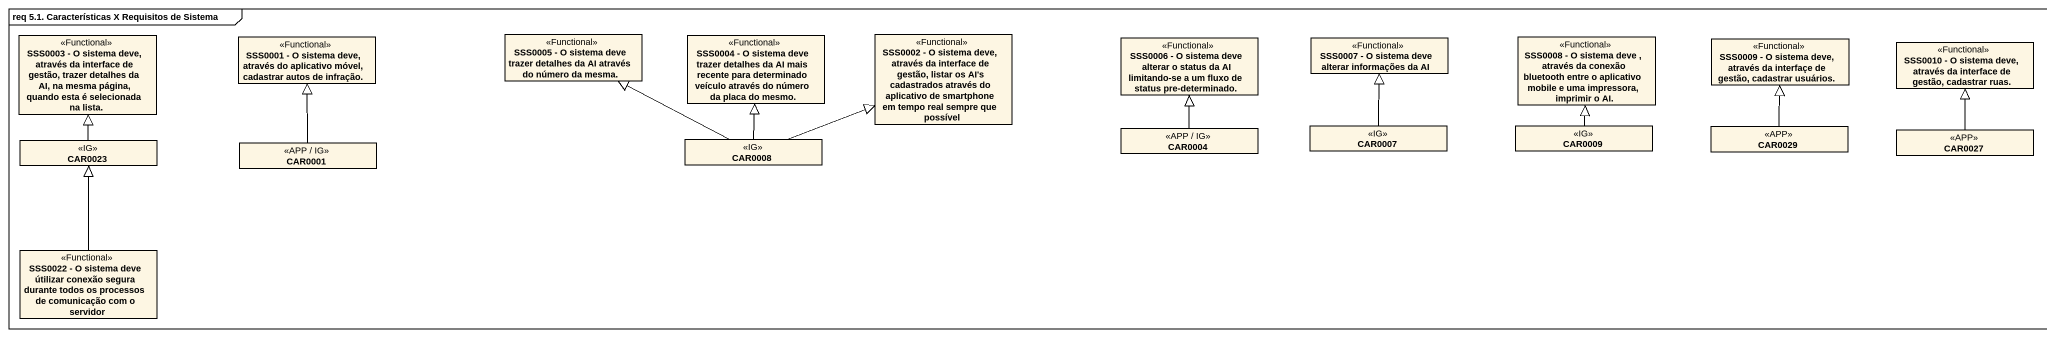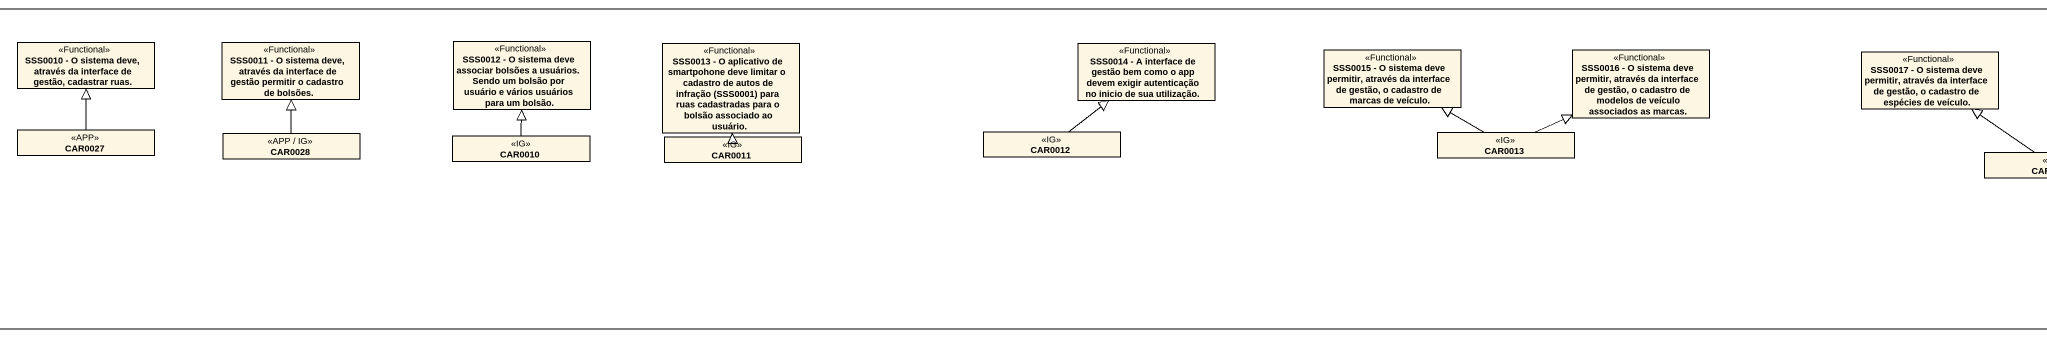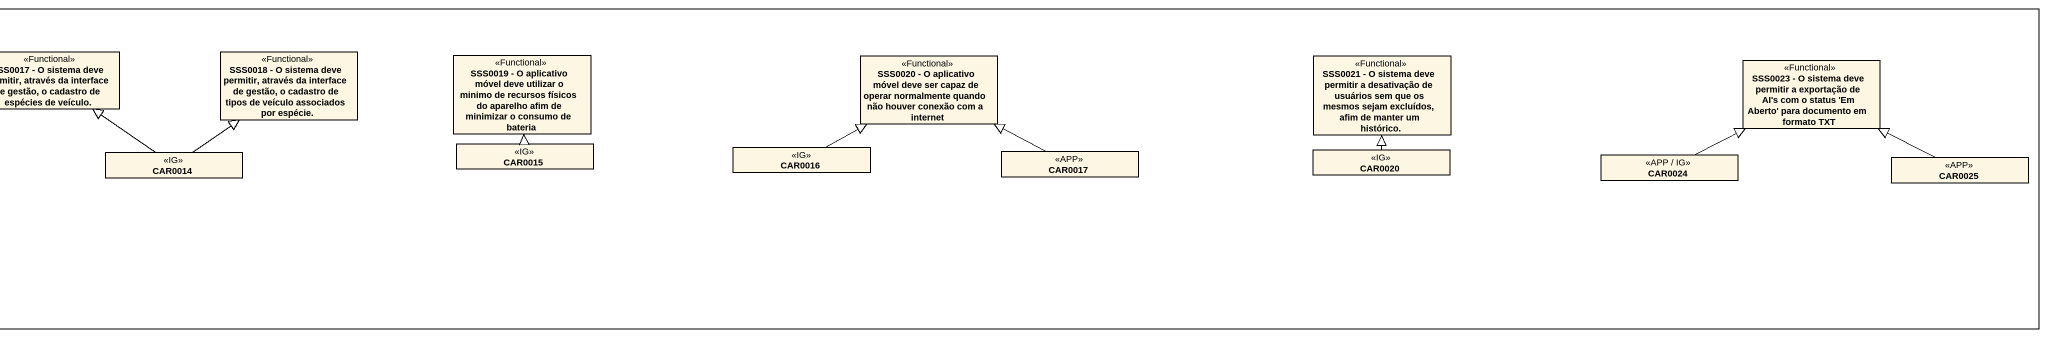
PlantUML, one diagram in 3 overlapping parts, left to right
@startuml
mainframe req 5.1. Características X Requisitos de Sistema
hide circle
hide empty members
class "SSS0003 - O sistema deve, através da interface de gestão, trazer detalhes da AI, na mesma página, quando esta é selecionada na lista." as SSS0003_O_sistema_deve <<Functional>>
class "SSS0001 - O sistema deve, através do aplicativo móvel, cadastrar autos de infração." as SSS0001_O_sistema_deve <<Functional>>
class "SSS0005 - O sistema deve trazer detalhes da AI através do número da mesma." as SSS0005_O_sistema_deve <<Functional>>
class "SSS0004 - O sistema deve trazer detalhes da AI mais recente para determinado veículo através do número da placa do mesmo." as SSS0004_O_sistema_deve <<Functional>>
class "SSS0002 - O sistema deve, através da interface de gestão, listar os AI's cadastrados através do aplicativo de smartphone em tempo real sempre que possível" as SSS0002_O_sistema_deve <<Functional>>
class "SSS0006 - O sistema deve alterar o status da AI limitando-se a um fluxo de status pre-determinado." as SSS0006_O_sistema_deve <<Functional>>
class "SSS0007 - O sistema deve alterar informações da AI" as SSS0007_O_sistema_deve <<Functional>>
class "SSS0008 - O sistema deve , através da conexão bluetooth entre o aplicativo mobile e uma impressora, imprimir o AI." as SSS0008_O_sistema_deve <<Functional>>
class "SSS0009 - O sistema deve, através da interfaçe de gestão, cadastrar usuários." as SSS0009_O_sistema_deve <<Functional>>
class "SSS0010 - O sistema deve, através da interface de gestão, cadastrar ruas." as SSS0010_O_sistema_deve <<Functional>>
class "SSS0011 - O sistema deve, através da interface de gestão permitir o cadastro de bolsões." as SSS0011_O_sistema_deve <<Functional>>
class "SSS0012 - O sistema deve associar bolsões a usuários. Sendo um bolsão por usuário e vários usuários para um bolsão." as SSS0012_O_sistema_deve <<Functional>>
class "SSS0013 - O aplicativo de smartpohone deve limitar o cadastro de autos de infração (SSS0001) para ruas cadastradas para o bolsão associado ao usuário." as SSS0013_O_aplicativo_de <<Functional>>
class "SSS0014 - A interface de gestão bem como o app devem exigir autenticação no inicio de sua utilização." as SSS0014_A_interface_de <<Functional>>
class "SSS0015 - O sistema deve permitir, através da interface de gestão, o cadastro de marcas de veículo." as SSS0015_O_sistema_deve <<Functional>>
class "SSS0016 - O sistema deve permitir, através da interface de gestão, o cadastro de modelos de veículo associados as marcas." as SSS0016_O_sistema_deve <<Functional>>
class "SSS0017 - O sistema deve permitir, através da interface de gestão, o cadastro de espécies de veículo." as SSS0017_O_sistema_deve <<Functional>>
class "SSS0018 - O sistema deve permitir, através da interface de gestão, o cadastro de tipos de veículo associados por espécie." as SSS0018_O_sistema_deve <<Functional>>
class "SSS0019 - O aplicativo móvel deve utilizar o minimo de recursos físicos do aparelho afim de minimizar o consumo de bateria" as SSS0019_O_aplicativo_móvel <<Functional>>
class "SSS0020 - O aplicativo móvel deve ser capaz de operar normalmente quando não houver conexão com a internet" as SSS0020_O_aplicativo_móvel <<Functional>>
class "SSS0021 - O sistema deve permitir a desativação de usuários sem que os mesmos sejam excluídos, afim de manter um histórico." as SSS0021_O_sistema_deve <<Functional>>
class "SSS0023 - O sistema deve permitir a exportação de AI's com o status 'Em Aberto' para documento em formato TXT" as SSS0023_O_sistema_deve <<Functional>>
class CAR0023 <<IG>>
class CAR0001 <<APP / IG>>
class CAR0008 <<IG>>
class CAR0004 <<APP / IG>>
class CAR0007 <<IG>>
class CAR0009 <<IG>>
class CAR0029 <<APP>>
class CAR0027 <<APP>>
class CAR0028 <<APP / IG>>
class CAR0010 <<IG>>
class CAR0011 <<IG>>
class CAR0012 <<IG>>
class CAR0013 <<IG>>
class CAR0014 <<IG>>
class CAR0015 <<IG>>
class CAR0016 <<IG>>
class CAR0017 <<APP>>
class CAR0020 <<IG>>
class CAR0024 <<APP / IG>>
class CAR0025 <<APP>>
class "SSS0022 - O sistema deve útilizar conexão segura durante todos os processos de comunicação com o servidor" as SSS0022_O_sistema_deve <<Functional>>
CAR0023 -up-|> SSS0003_O_sistema_deve
CAR0001 -up-|> SSS0001_O_sistema_deve
CAR0008 -left-|> SSS0005_O_sistema_deve
CAR0008 -up-|> SSS0004_O_sistema_deve
CAR0008 -right-|> SSS0002_O_sistema_deve
CAR0004 -up-|> SSS0006_O_sistema_deve
CAR0007 -up-|> SSS0007_O_sistema_deve
CAR0009 -up-|> SSS0008_O_sistema_deve
CAR0029 -up-|> SSS0009_O_sistema_deve
CAR0027 -up-|> SSS0010_O_sistema_deve
CAR0028 -up-|> SSS0011_O_sistema_deve
CAR0010 -up-|> SSS0012_O_sistema_deve
CAR0011 -up-|> SSS0013_O_aplicativo_de
CAR0012 -up-|> SSS0014_A_interface_de
CAR0013 -left-|> SSS0015_O_sistema_deve
CAR0013 -right-|> SSS0016_O_sistema_deve
CAR0014 -up-|> SSS0017_O_sistema_deve
CAR0014 -up-|> SSS0018_O_sistema_deve
CAR0015 -up-|> SSS0019_O_aplicativo_móvel
CAR0016 -right-|> SSS0020_O_aplicativo_móvel
CAR0017 -left-|> SSS0020_O_aplicativo_móvel
CAR0020 -up-|> SSS0021_O_sistema_deve
CAR0024 -right-|> SSS0023_O_sistema_deve
CAR0025 -left-|> SSS0023_O_sistema_deve
SSS0022_O_sistema_deve -up-|> CAR0023
@enduml
